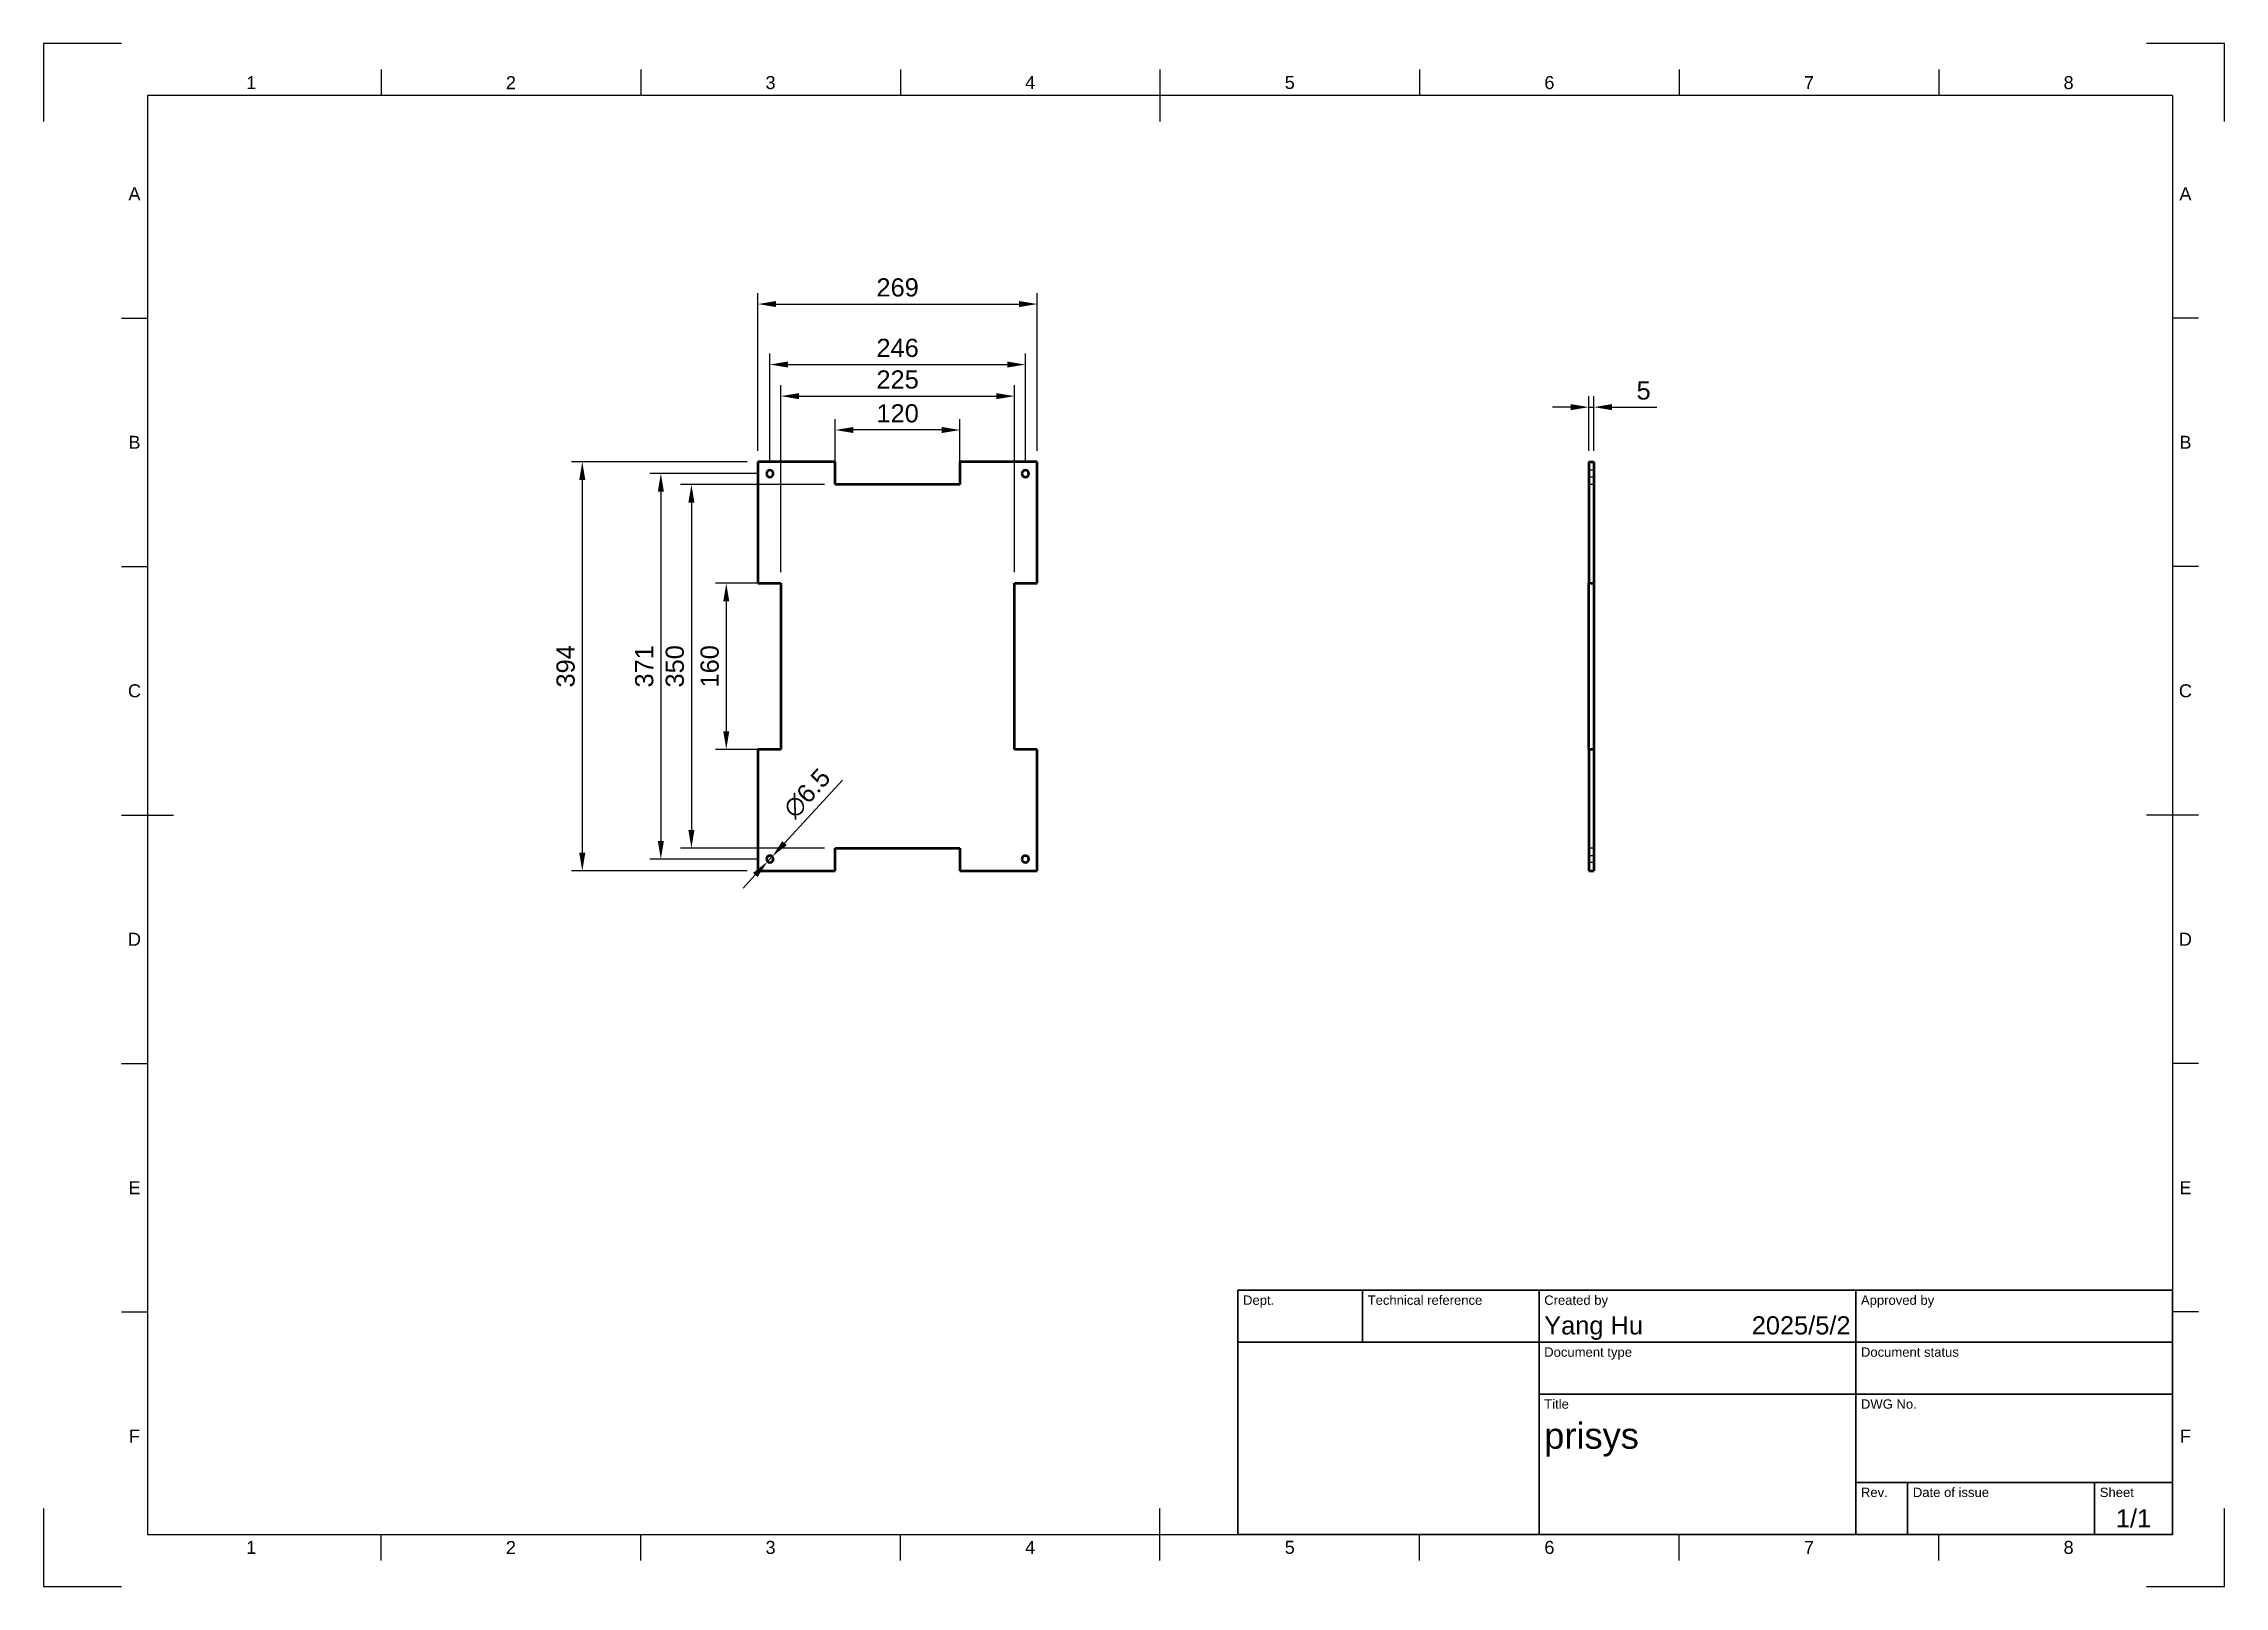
# Model space of a CAD drawing. Header units: millimetres. Extents: x 0 to 420, y 0 to 297.
import ezdxf
from ezdxf.enums import TextEntityAlignment as Align

# ---------------------------------------------------------------- set-up
doc = ezdxf.new("R2010")
doc.units = ezdxf.units.MM
doc.header["$LTSCALE"] = 0.75
doc.linetypes.add('HIDDEN2', pattern=[4.7625, 3.175, -1.5875])
for name, color, linetype, lineweight in [('BORDER', 7, 'Continuous', 25), ('FD_Dimensions', 7, 'Continuous', 25), ('Hidden', 7, 'HIDDEN2', 25), ('TITLEBLOCK', 7, 'Continuous', 35), ('Visible', 7, 'Continuous', 50)]:
    doc.layers.add(name, color=color, linetype=linetype, lineweight=lineweight)
doc.styles.add('FusionTitle', font='arial.ttf')
doc.styles.get("Standard").update_dxf_attribs({"font": 'arial.ttf'})
doc.dimstyles.new('Dim-ISO-25', dxfattribs={"dimtxt": 3.5, "dimasz": 3.5, "dimexe": 2.1, "dimexo": 2.1, "dimgap": 1.4, "dimtad": 1, "dimzin": 12, "dimdsep": 46, "dimtxsty": 'Standard', "dimcen": 0, "dimazin": 3, "dimtp": 0.1, "dimtm": 0.1, "dimtfac": 0.714286, "dimtmove": 0, "dimatfit": 3, "dimfxl": 1, "dimtzin": 12, "dimarcsym": 0})

# ---------------------------------------------------------------- blocks, each defined once
blk = doc.blocks.new('ISO_A3_SHEET')
at = {"layer": 'BORDER'}
for p, q in [((65, 292), (65, 287)), ((115, 292), (115, 287)), ((165, 292), (165, 287)), ((215, 292), (215, 282)), ((265, 292), (265, 287)), ((315, 292), (315, 287)), ((365, 292), (365, 287)), ((410, 287), (20, 287)), ((20, 287), (20, 10)), ((410, 287), (410, 10)), ((15, 244.16666), (20, 244.16666)), ((415, 244.16666), (410, 244.16666)), ((15, 196.33333), (20, 196.33333)), ((415, 196.33333), (410, 196.33333)), ((15, 148.5), (25, 148.5)), ((415, 148.5), (405, 148.5)), ((15, 100.66667), (20, 100.66667)), ((415, 100.66667), (410, 100.66667)), ((15, 52.83334), (20, 52.83334)), ((415, 52.83334), (410, 52.83334)), ((215, 5), (215, 15)), ((20, 10), (410, 10)), ((65, 5), (65, 10)), ((115, 5), (115, 10)), ((165, 5), (165, 10)), ((265, 5), (265, 10)), ((315, 5), (315, 10)), ((365, 5), (365, 10))]:
    blk.add_line(p, q, dxfattribs=at)
at = {"layer": 'Defpoints'}
for p, q in [((15, 297), (0, 297)), ((0, 297), (0, 282)), ((420, 297), (405, 297)), ((420, 282), (420, 297)), ((0, 15), (0, 0)), ((420, 0), (420, 15)), ((0, 0), (15, 0)), ((405, 0), (420, 0))]:
    blk.add_line(p, q, dxfattribs=at)
at = {"layer": 'BORDER', "style": 'FusionTitle'}
for s, p in [('1', (40, 289.5)), ('2', (90, 289.5)), ('3', (140, 289.5)), ('4', (190, 289.5)), ('5', (240, 289.5)), ('6', (290, 289.5)), ('7', (340, 289.5)), ('8', (390, 289.5)), ('A', (17.5, 268.08333)), ('A', (412.5, 268.08333)), ('B', (17.5, 220.25)), ('B', (412.5, 220.25)), ('C', (17.5, 172.41667)), ('C', (412.5, 172.41667)), ('D', (17.5, 124.58334)), ('D', (412.5, 124.58334)), ('E', (17.5, 76.75001)), ('E', (412.5, 76.75001)), ('F', (17.5, 28.91668)), ('F', (412.5, 28.91668)), ('1', (40, 7.5)), ('2', (90, 7.5)), ('3', (140, 7.5)), ('4', (190, 7.5)), ('5', (240, 7.5)), ('6', (290, 7.5)), ('7', (340, 7.5)), ('8', (390, 7.5))]:
    blk.add_text(s, height=2.5, dxfattribs=at).set_placement(p, align=Align.MIDDLE)
blk = doc.blocks.new('ISO_TITLEBLOCK')
at = {"layer": 'TITLEBLOCK'}
for p, q in [((0, 47), (-180, 47)), ((-180, 47), (-180, 0)), ((-156, 37), (-156, 47)), ((-122, 0), (-122, 47)), ((-61, 0), (-61, 47)), ((0, 0), (0, 47)), ((-180, 37), (0, 37)), ((-122, 27), (0, 27)), ((-61, 10), (0, 10)), ((-51, 0), (-51, 10)), ((-15, 0), (-15, 10)), ((-180, 0), (0, 0))]:
    blk.add_line(p, q, dxfattribs=at)
at = {"layer": 'TITLEBLOCK', "style": 'FusionTitle'}
for s, p in [('Dept.', (-179, 46)), ('Technical reference', (-155, 46)), ('Created by', (-121, 46)), ('Approved by', (-60, 46)), ('Document type', (-121, 36)), ('Document status', (-60, 36)), ('Title', (-121, 26)), ('DWG No.', (-60, 26)), ('Rev.', (-60, 9)), ('Date of issue', (-50, 9)), ('Sheet', (-14, 9))]:
    blk.add_text(s, height=1.8, dxfattribs=at).set_placement(p, align=Align.TOP_LEFT)
for tag, height, p in [('DEPT', 3.5, (-179, 42)), ('TECHNICAL_REFERENCE', 3.5, (-155, 42)), ('CREATED_BY', 3.5, (-121, 42)), ('APPROVED_BY', 3.5, (-60, 42)), ('DOCUMENT_TYPE', 3.5, (-121, 32)), ('DOCUMENT_STATUS', 3.5, (-60, 32)), ('TITLE_1', 5, (-121, 21.5)), ('TITLE_2', 5, (-121, 14)), ('TITLE_3', 5, (-121, 6.5)), ('DATE_OF_ISSUE', 3.5, (-50, 5))]:
    blk.add_attdef(tag, text='', height=height, dxfattribs=at).set_placement(p, align=Align.TOP_LEFT)
for tag, p in [('CREATED_DATE', (-62, 42)), ('APPROVED_DATE', (-0.99, 42))]:
    blk.add_attdef(tag, text='', height=3.5, dxfattribs=at).set_placement(p, align=Align.TOP_RIGHT)
for tag, height, p in [('DRAWING_NUMBER', 5, (-30.5, 19.75)), ('REV', 3.5, (-56, 4.85)), ('SHEET', 3.5, (-7.5, 4.85))]:
    blk.add_attdef(tag, text='', height=height, dxfattribs=at).set_placement(p, align=Align.TOP_CENTER)
blk = doc.blocks.new('*D15')
at = {"layer": 'Defpoints', "color": 0, "transparency": 16777216}
for p in [(152.477306, 222.619654), (152.477306, 212.119654), (176.477306, 212.119654)]:
    blk.add_point(p, dxfattribs=at)
at = {"layer": 'FD_Dimensions', "color": 0, "lineweight": -2, "transparency": 16777216}
for p, q in [((152.477306, 214.219654), (152.477306, 224.719654)), ((172.977306, 222.619654), (155.977306, 222.619654)), ((176.477306, 214.219654), (176.477306, 224.719654))]:
    blk.add_line(p, q, dxfattribs=at)
at = {"layer": 'FD_Dimensions', "color": 0, "transparency": 16777216}
for points in [[(155.977306, 223.202987), (155.977306, 222.03632), (152.477306, 222.619654)], [(172.977306, 223.202987), (172.977306, 222.03632), (176.477306, 222.619654)]]:
    blk.add_solid(points, dxfattribs=at)
at = {"layer": 'FD_Dimensions', "color": 0, "transparency": 16777216, "insert": (164.477306, 225.806659), "char_height": 3.5, "attachment_point": 5}
blk.add_mtext('120', dxfattribs=at)
blk = doc.blocks.new('*D16')
at = {"layer": 'Defpoints', "color": 0, "transparency": 16777216}
for p in [(189.077306, 235.219654), (139.877306, 214.219654), (189.077306, 214.219654)]:
    blk.add_point(p, dxfattribs=at)
at = {"layer": 'FD_Dimensions', "color": 0, "lineweight": -2, "transparency": 16777216}
for p, q in [((139.877306, 216.319654), (139.877306, 237.319654)), ((143.377306, 235.219654), (185.577306, 235.219654)), ((189.077306, 216.319654), (189.077306, 237.319654))]:
    blk.add_line(p, q, dxfattribs=at)
at = {"layer": 'FD_Dimensions', "color": 0, "transparency": 16777216}
for points in [[(143.377306, 235.802987), (143.377306, 234.63632), (139.877306, 235.219654)], [(185.577306, 235.802987), (185.577306, 234.63632), (189.077306, 235.219654)]]:
    blk.add_solid(points, dxfattribs=at)
at = {"layer": 'FD_Dimensions', "color": 0, "transparency": 16777216, "insert": (164.477306, 238.406659), "char_height": 3.5, "attachment_point": 5}
blk.add_mtext('246', dxfattribs=at)
blk = doc.blocks.new('*D17')
at = {"layer": 'Defpoints', "color": 0, "transparency": 16777216}
for p in [(191.377306, 246.860864), (137.577306, 216.519654), (191.377306, 216.519654)]:
    blk.add_point(p, dxfattribs=at)
at = {"layer": 'FD_Dimensions', "color": 0, "lineweight": -2, "transparency": 16777216}
for p, q in [((137.577306, 218.619654), (137.577306, 248.960864)), ((191.377306, 218.619654), (191.377306, 248.960864)), ((141.077306, 246.860864), (187.877306, 246.860864))]:
    blk.add_line(p, q, dxfattribs=at)
at = {"layer": 'FD_Dimensions', "color": 0, "transparency": 16777216}
for points in [[(141.077306, 247.444198), (141.077306, 246.277531), (137.577306, 246.860864)], [(187.877306, 247.444198), (187.877306, 246.277531), (191.377306, 246.860864)]]:
    blk.add_solid(points, dxfattribs=at)
at = {"layer": 'FD_Dimensions', "color": 0, "transparency": 16777216, "insert": (164.477306, 250.04787), "char_height": 3.5, "attachment_point": 5}
blk.add_mtext('269', dxfattribs=at)
blk = doc.blocks.new('*D18')
at = {"layer": 'Defpoints', "color": 0, "transparency": 16777216}
for p in [(141.977306, 193.119654), (131.477306, 161.119654), (141.977306, 161.119654)]:
    blk.add_point(p, dxfattribs=at)
at = {"layer": 'FD_Dimensions', "color": 0, "lineweight": -2, "transparency": 16777216}
for p, q in [((139.877306, 193.119654), (129.377306, 193.119654)), ((131.477306, 189.619654), (131.477306, 164.619654)), ((139.877306, 161.119654), (129.377306, 161.119654))]:
    blk.add_line(p, q, dxfattribs=at)
at = {"layer": 'FD_Dimensions', "color": 0, "transparency": 16777216}
for points in [[(130.893972, 189.619654), (132.060639, 189.619654), (131.477306, 193.119654)], [(130.893972, 164.619654), (132.060639, 164.619654), (131.477306, 161.119654)]]:
    blk.add_solid(points, dxfattribs=at)
at = {"layer": 'FD_Dimensions', "color": 0, "transparency": 16777216, "insert": (128.2903, 177.119654), "char_height": 3.5, "attachment_point": 5, "rotation": 90}
blk.add_mtext('160', dxfattribs=at)
blk = doc.blocks.new('*D19')
at = {"layer": 'Defpoints', "color": 0, "transparency": 16777216}
for p in [(139.877306, 214.219654), (118.877306, 140.019654), (139.877306, 140.019654)]:
    blk.add_point(p, dxfattribs=at)
at = {"layer": 'FD_Dimensions', "color": 0, "lineweight": -2, "transparency": 16777216}
for p, q in [((137.777306, 214.219654), (116.777306, 214.219654)), ((118.877306, 210.719654), (118.877306, 143.519654)), ((137.777306, 140.019654), (116.777306, 140.019654))]:
    blk.add_line(p, q, dxfattribs=at)
at = {"layer": 'FD_Dimensions', "color": 0, "transparency": 16777216}
for points in [[(118.293972, 210.719654), (119.460639, 210.719654), (118.877306, 214.219654)], [(118.293972, 143.519654), (119.460639, 143.519654), (118.877306, 140.019654)]]:
    blk.add_solid(points, dxfattribs=at)
at = {"layer": 'FD_Dimensions', "color": 0, "transparency": 16777216, "insert": (115.689106, 177.119654), "char_height": 3.5, "attachment_point": 5, "rotation": 90}
blk.add_mtext('371', dxfattribs=at)
blk = doc.blocks.new('*D20')
at = {"layer": 'Defpoints', "color": 0, "transparency": 16777216}
for p in [(137.577306, 216.519654), (103.738453, 137.719654), (137.577306, 137.719654)]:
    blk.add_point(p, dxfattribs=at)
at = {"layer": 'FD_Dimensions', "color": 0, "lineweight": -2, "transparency": 16777216}
for p, q in [((135.477306, 216.519654), (101.638453, 216.519654)), ((103.738453, 213.019654), (103.738453, 141.219654)), ((135.477306, 137.719654), (101.638453, 137.719654))]:
    blk.add_line(p, q, dxfattribs=at)
at = {"layer": 'FD_Dimensions', "color": 0, "transparency": 16777216}
for points in [[(103.15512, 213.019654), (104.321787, 213.019654), (103.738453, 216.519654)], [(103.15512, 141.219654), (104.321787, 141.219654), (103.738453, 137.719654)]]:
    blk.add_solid(points, dxfattribs=at)
at = {"layer": 'FD_Dimensions', "color": 0, "transparency": 16777216, "insert": (100.550254, 177.119654), "char_height": 3.5, "attachment_point": 5, "rotation": 90}
blk.add_mtext('394', dxfattribs=at)
blk = doc.blocks.new('*D21')
at = {"layer": 'Defpoints', "color": 0, "transparency": 16777216}
for p in [(139.437359, 139.54117), (140.317252, 140.498138)]:
    blk.add_point(p, dxfattribs=at)
at = {"layer": 'FD_Dimensions', "color": 0, "lineweight": -2, "transparency": 16777216}
for p, q in [((153.858361, 155.225397), (142.686195, 143.074591)), ((139.437359, 139.54117), (140.317252, 140.498138)), ((137.068416, 136.964716), (134.699474, 134.388263))]:
    blk.add_line(p, q, dxfattribs=at)
at = {"layer": 'FD_Dimensions', "color": 0, "transparency": 16777216}
for points in [[(142.256786, 143.469415), (143.115603, 142.679767), (140.317252, 140.498138)], [(136.639008, 137.35954), (137.497825, 136.569893), (139.437359, 139.54117)]]:
    blk.add_solid(points, dxfattribs=at)
at = {"layer": 'FD_Dimensions', "color": 0, "transparency": 16777216, "insert": (147.038644, 152.661569), "char_height": 3.5, "attachment_point": 5, "rotation": 47.40271251}
blk.add_mtext('∅6.5', dxfattribs=at)
blk = doc.blocks.new('*D22')
at = {"layer": 'Defpoints', "color": 0, "transparency": 16777216}
for p in [(298.583676, 227.019654), (297.583676, 216.519654), (298.583676, 216.519654)]:
    blk.add_point(p, dxfattribs=at)
at = {"layer": 'FD_Dimensions', "color": 0, "lineweight": -2, "transparency": 16777216}
for p, q in [((294.083676, 227.019654), (290.583676, 227.019654)), ((297.583676, 218.619654), (297.583676, 229.119654)), ((297.583676, 227.019654), (298.583676, 227.019654)), ((298.583676, 218.619654), (298.583676, 229.119654)), ((302.083676, 227.019654), (310.704277, 227.019654))]:
    blk.add_line(p, q, dxfattribs=at)
at = {"layer": 'FD_Dimensions', "color": 0, "transparency": 16777216}
for points in [[(294.083676, 227.602987), (294.083676, 226.43632), (297.583676, 227.019654)], [(302.083676, 227.602987), (302.083676, 226.43632), (298.583676, 227.019654)]]:
    blk.add_solid(points, dxfattribs=at)
at = {"layer": 'FD_Dimensions', "color": 0, "transparency": 16777216, "insert": (308.143976, 230.199497), "char_height": 3.5, "attachment_point": 5}
blk.add_mtext('5', dxfattribs=at)
blk = doc.blocks.new('*D23')
at = {"layer": 'Defpoints', "color": 0, "transparency": 16777216}
for p in [(186.977306, 229.134395), (141.977306, 193.119654), (186.977306, 193.119654)]:
    blk.add_point(p, dxfattribs=at)
at = {"layer": 'FD_Dimensions', "color": 0, "lineweight": -2, "transparency": 16777216}
for p, q in [((141.977306, 195.219654), (141.977306, 231.234395)), ((186.977306, 195.219654), (186.977306, 231.234395)), ((145.477306, 229.134395), (183.477306, 229.134395))]:
    blk.add_line(p, q, dxfattribs=at)
at = {"layer": 'FD_Dimensions', "color": 0, "transparency": 16777216}
for points in [[(145.477306, 229.717728), (145.477306, 228.551062), (141.977306, 229.134395)], [(183.477306, 229.717728), (183.477306, 228.551062), (186.977306, 229.134395)]]:
    blk.add_solid(points, dxfattribs=at)
at = {"layer": 'FD_Dimensions', "color": 0, "transparency": 16777216, "insert": (164.477306, 232.3214), "char_height": 3.5, "attachment_point": 5}
blk.add_mtext('225', dxfattribs=at)
blk = doc.blocks.new('*D24')
at = {"layer": 'Defpoints', "color": 0, "transparency": 16777216}
for p in [(152.477306, 212.119654), (124.765516, 142.119654), (152.477306, 142.119654)]:
    blk.add_point(p, dxfattribs=at)
at = {"layer": 'FD_Dimensions', "color": 0, "lineweight": -2, "transparency": 16777216}
for p, q in [((150.377306, 212.119654), (122.665516, 212.119654)), ((124.765516, 208.619654), (124.765516, 145.619654)), ((150.377306, 142.119654), (122.665516, 142.119654))]:
    blk.add_line(p, q, dxfattribs=at)
at = {"layer": 'FD_Dimensions', "color": 0, "transparency": 16777216}
for points in [[(124.182182, 208.619654), (125.348849, 208.619654), (124.765516, 212.119654)], [(124.182182, 145.619654), (125.348849, 145.619654), (124.765516, 142.119654)]]:
    blk.add_solid(points, dxfattribs=at)
at = {"layer": 'FD_Dimensions', "color": 0, "transparency": 16777216, "insert": (121.577316, 177.119654), "char_height": 3.5, "attachment_point": 5, "rotation": 90}
blk.add_mtext('350', dxfattribs=at)

msp = doc.modelspace()

# ---------------------------------------------------------------- linework, layer by layer
at = {"layer": 'Hidden'}
for p, q in [((298.583676, 214.869654), (297.583676, 214.869654)), ((298.583676, 213.569654), (297.583676, 213.569654)), ((298.583676, 212.119654), (297.583676, 212.119654)), ((298.583676, 142.119654), (297.583676, 142.119654)), ((298.583676, 140.669654), (297.583676, 140.669654)), ((298.583676, 139.369654), (297.583676, 139.369654))]:
    msp.add_line(p, q, dxfattribs=at)
at = {"layer": 'Visible', "extrusion": (-1, -2e-16, 0)}
for p, q in [((137.577306, 216.519654), (137.577306, 193.119654)), ((152.477306, 216.519654), (137.577306, 216.519654)), ((152.477306, 212.119654), (152.477306, 216.519654)), ((176.477306, 216.519654), (176.477306, 212.119654)), ((191.377306, 216.519654), (176.477306, 216.519654)), ((191.377306, 193.119654), (191.377306, 216.519654)), ((176.477306, 212.119654), (152.477306, 212.119654)), ((137.577306, 193.119654), (141.977306, 193.119654)), ((141.977306, 193.119654), (141.977306, 161.119654)), ((186.977306, 161.119654), (186.977306, 193.119654)), ((186.977306, 193.119654), (191.377306, 193.119654)), ((141.977306, 161.119654), (137.577306, 161.119654)), ((137.577306, 161.119654), (137.577306, 137.719654)), ((191.377306, 161.119654), (186.977306, 161.119654)), ((191.377306, 137.719654), (191.377306, 161.119654)), ((152.477306, 142.119654), (176.477306, 142.119654)), ((152.477306, 137.719654), (152.477306, 142.119654)), ((176.477306, 142.119654), (176.477306, 137.719654)), ((137.577306, 137.719654), (152.477306, 137.719654)), ((176.477306, 137.719654), (191.377306, 137.719654))]:
    msp.add_line(p, q, dxfattribs=at)
at = {"layer": 'Visible'}
for p, q in [((297.583676, 216.519654), (298.583676, 216.519654)), ((297.583676, 216.519654), (297.583676, 193.119654)), ((298.583676, 216.519654), (298.583676, 193.119654)), ((297.583676, 161.119654), (297.583676, 193.119654)), ((297.583676, 193.119654), (298.583676, 193.119654)), ((298.583676, 193.119654), (298.583676, 161.119654)), ((298.583676, 161.119654), (297.583676, 161.119654)), ((297.583676, 161.119654), (297.583676, 137.719654)), ((298.583676, 161.119654), (298.583676, 137.719654)), ((297.583676, 137.719654), (298.583676, 137.719654))]:
    msp.add_line(p, q, dxfattribs=at)
at = {"layer": 'Visible', "extrusion": (0, -2e-16, -1)}
for centre in [(-139.877306, 214.219654), (-189.077306, 214.219654), (-139.877306, 140.019654), (-189.077306, 140.019654)]:
    msp.add_circle(centre, 0.65, dxfattribs=at)

# ---------------------------------------------------------------- block references
at = {"layer": 'BORDER'}
msp.add_blockref('ISO_A3_SHEET', (0, 0), dxfattribs=at)
at = {"layer": 'TITLEBLOCK'}
msp.add_blockref('ISO_TITLEBLOCK', (410, 10), dxfattribs=at).add_auto_attribs({'CREATED_DATE': '2025/5/2', 'SHEET': '1/1', 'TITLE_1': 'prisys', 'CREATED_BY': 'Yang Hu'})

# ---------------------------------------------------------------- dimensions: what is measured, and where the dimension line sits
at = {"layer": 'FD_Dimensions'}
for base, p1, p2, picture, middle in [((191.377306, 246.860864), (137.577306, 216.519654), (191.377306, 216.519654), '*D17', (164.477306, 250.04787)), ((186.977306, 229.134395), (141.977306, 193.119654), (186.977306, 193.119654), '*D23', (164.477306, 232.3214))]:
    dim = msp.add_linear_dim(base=base, p1=p1, p2=p2, dimstyle='Dim-ISO-25', override={"dimlfac": 5, "dimclrd": 0, "dimclre": 0}, dxfattribs=at)
    dim.commit()
    dim.dimension.update_dxf_attribs({"geometry": picture, "text_midpoint": middle})
for p1, p2, distance, picture, middle in [((139.877306, 214.219654), (189.077306, 214.219654), 21, '*D16', (164.477306, 238.406659)), ((297.583676, 216.519654), (298.583676, 216.519654), 10.5, '*D22', (308.143976, 230.199497)), ((176.477306, 212.119654), (152.477306, 212.119654), -10.5, '*D15', (164.477306, 225.806659)), ((139.877306, 214.219654), (139.877306, 140.019654), -21, '*D19', (115.689106, 177.119654)), ((141.977306, 193.119654), (141.977306, 161.119654), -10.5, '*D18', (128.2903, 177.119654))]:
    dim = msp.add_aligned_dim(p1=p1, p2=p2, distance=distance, dimstyle='Dim-ISO-25', override={"dimlfac": 5, "dimclrd": 0, "dimclre": 0}, dxfattribs=at)
    dim.commit()
    dim.dimension.update_dxf_attribs({"geometry": picture, "text_midpoint": middle})
for base, p1, p2, picture, middle in [((103.738453, 137.719654), (137.577306, 216.519654), (137.577306, 137.719654), '*D20', (100.550254, 177.119654)), ((124.765516, 142.119654), (152.477306, 212.119654), (152.477306, 142.119654), '*D24', (121.577316, 177.119654))]:
    dim = msp.add_linear_dim(base=base, p1=p1, p2=p2, angle=270, dimstyle='Dim-ISO-25', override={"dimlfac": 5, "dimclrd": 0, "dimclre": 0}, dxfattribs=at)
    dim.commit()
    dim.dimension.update_dxf_attribs({"geometry": picture, "text_midpoint": middle})
dim = msp.add_diameter_dim_2p(p1=(139.437359, 139.54117), p2=(140.317252, 140.498138), dimstyle='Dim-ISO-25', override={"dimlfac": 5, "dimclrd": 0, "dimclre": 0}, dxfattribs=at)
dim.commit()
dim.dimension.update_dxf_attribs({"geometry": '*D21', "text_midpoint": (147.038644, 152.661569)})

doc.saveas('drawing.dxf')
